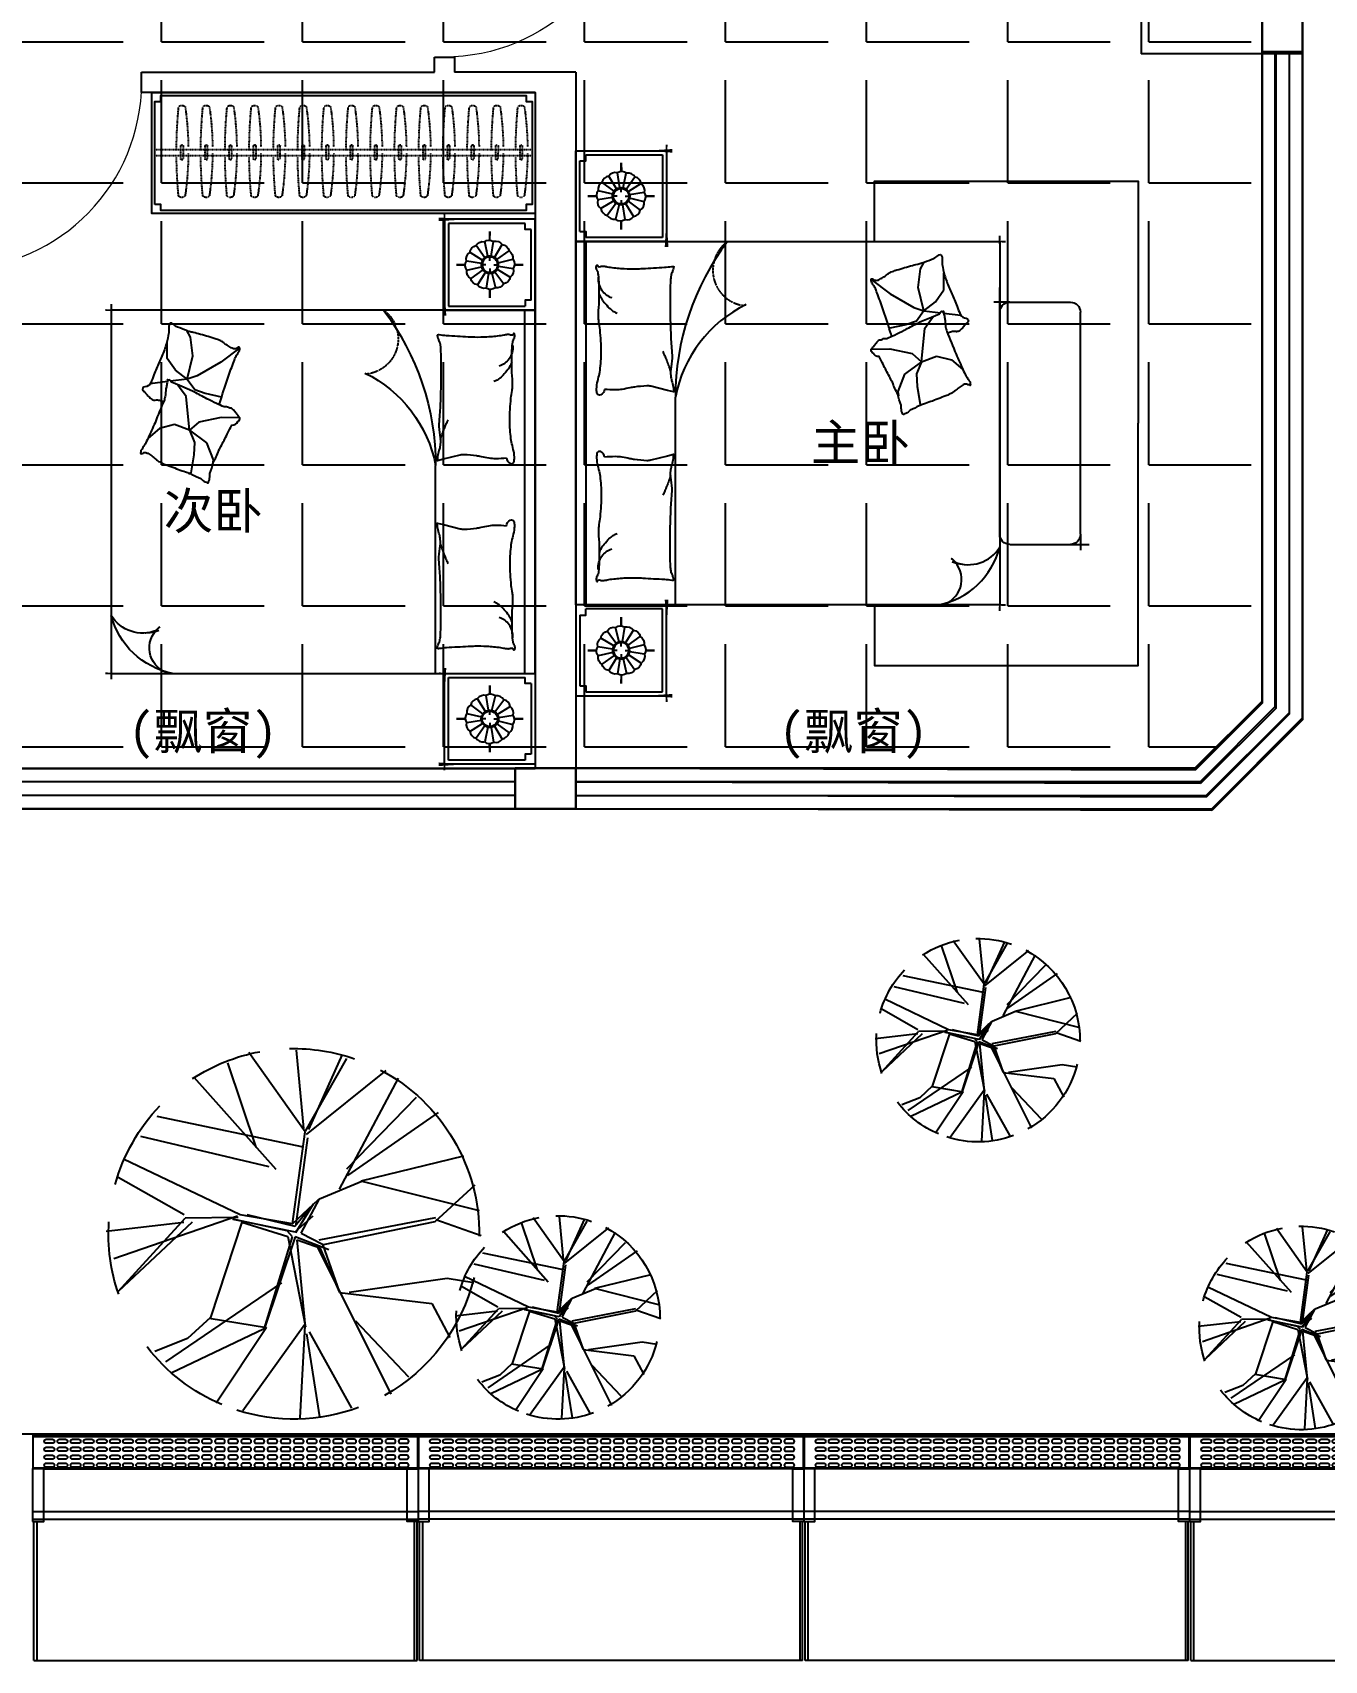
# Model space of a CAD drawing. Extents: x -284868 to 304789, y -137694 to 137894.
# Drawn here: x 286439 to 292837, y -35443 to -27377 of the extents above; entities that cross this region are included whole.
import ezdxf
from ezdxf.enums import TextEntityAlignment as Align

# ---------------------------------------------------------------- set-up
doc = ezdxf.new("R2010")
doc.units = 0
for name, pattern in [('AX-COMP140B-Fur$0$AX-COMP140B-Fur$0$CONTINOUS', [0]), ('AX-COMP140B-Fur$0$AX-COMP140B-Fur$0$XU-140-SF-N1$0$DASH', [0.35, 0.25, -0.1]), ('DASH', [0.35, 0.25, -0.1])]:
    doc.linetypes.add(name, pattern=pattern)
doc.layers.get('0').update_dxf_attribs({"linetype": 'CONTINUOUS'})
for name, color, linetype in [('0-墙', 4, 'CONTINUOUS'), ('0-底图', 251, 'CONTINUOUS'), ('0-窗', 11, 'CONTINUOUS'), ('0-非设计区域', 251, 'CONTINUOUS'), ('F-地漏', 8, 'CONTINUOUS'), ('P-平面植物', 251, 'CONTINUOUS')]:
    doc.layers.add(name, color=color, linetype=linetype)
doc.styles.add('_TCH_DYN', font='')
doc.styles.get('_TCH_DYN').set_extended_font_data('SimSun')

# ---------------------------------------------------------------- blocks, each defined once
blk = doc.blocks.new('1330000110023AX-COMP140B-Fur$0$AX-COMP140B-Fur$0$111110111022110811071652A$C643C1FD2053066')
for points in [[(28, 342.7, -0.263368), (0.1, 361.5, -0.494818), (9.2, 380.2, -0.049225), (26.9, 382, -0.036831), (50.5, 380.2, -0.031893), (88.5, 372.1, 0.035782), (122.4, 365.1, 0.032941), (212.1, 359.2, 0.026564), (323.3, 365.1, 0.017905), (360.8, 370.4, -0.033397), (381, 372.7, -0.03204), (418.1, 372, 0.018442), (482.4, 368.9, 0.010837), (547.2, 369.7, 0.014624), (595.1, 372.7, 0.111249), (617.7, 380, -0.153708), (634.6, 384, -0.076444), (642, 382.2, -0.215512), (643.9, 380.2, -0.585858), (641.3, 377.2, 0.363489), (636.4, 374.6, 0.191716), (636.4, 363, -0.129675), (638.3, 346.4, -0.01735), (635.3, 329.6, 0.019326), (632.7, 314.5, 0.018818), (626.1, 246.1, 0.021828), (625.2, 186.9, 0.006204), (626.5, 153.1, 0.001963), (632.7, 46.2, 0.028341), (636.9, 10, -0.117014), (636.4, 1.1, -0.36606), (635, 0.2, -0.03973), (621.4, 3, -0.048309), (607.7, 8.5, 0.062981), (597, 12.4, 0.04058), (573.6, 15.8, 0.014345), (506.9, 18, 0.005484), (381.4, 17.3, 0.007153), (285.3, 14.3, 0.008762), (242.7, 11.6, -0.008153), (197, 8.6, -0.06251), (139.9, 13, 0.078669), (94.3, 15.1, 0.047825), (71.9, 10.4, -0.034494), (41.1, 3, -0.023571), (15.8, 0, -0.510228), (14.9, 1.1), (22.4, 31.2), (43, 113.7, 0.073041), (45, 133.3, 0.023305), (39.3, 194.4, 0.018299), (35.2, 217.3, -0.01097), (27.9, 255.3, -0.042281), (24.9, 289.6, -0.027201), (27.9, 343)], [(501.9, 368.9, 0.027842), (478.1, 358.3, 0.048685), (465.5, 350.2, 0.023666), (437.6, 325.8, 0.031223), (418.6, 305.1, 0.046801), (413.5, 297.5, 0.023191), (405.5, 280.7)], [(583.8, 374.6, 0.088153), (549.3, 371, 0.088153), (518.1, 355.8, 0.077547), (496.5, 334.2, 0.077547), (482.4, 307)], [(118.4, 15.8, 0.009729), (145.7, 24.8, 0.009729), (172.6, 34.9, 0.007971), (194.3, 44, 0.007971), (215.8, 53.7)]]:
    blk.add_lwpolyline(points, format="xyb")
blk = doc.blocks.new('1330000110023AX-COMP140B-Fur$0$AX-COMP140B-Fur$0$111110111022110811071652A$C5A527934052065')
for p, q in [((122.8, 492.3), (194, 398.8)), ((469.1, 493.2), (467.3, 399.6)), ((194, 398.8), (261.6, 281.4)), ((347, 320.5), (364.8, 400.5)), ((467.3, 399.6), (490.5, 289.8)), ((530.8, 243.4), (592.7, 326.9)), ((592.7, 326.9), (677.8, 361)), ((677.8, 361), (699.5, 357.9)), ((69.5, 247.7), (37.1, 229.6)), ((162, 260.1), (69.5, 247.7)), ((277.7, 231.7), (162, 260.1)), ((261.6, 281.4), (277.7, 231.7)), ((277.7, 231.7), (329.2, 269)), ((329.2, 269), (347, 320.5)), ((530.8, 243.4), (363.6, 226.4)), ((490.5, 289.8), (530.8, 243.4)), ((530.8, 243.4), (502.9, 169.1)), ((530.8, 243.4), (591.1, 268.1)), ((591.1, 268.1), (653.1, 265)), ((653.1, 265), (741.3, 249.6)), ((741.3, 249.6), (744.3, 243.8)), ((233.2, 174.8), (174.5, 132.1)), ((277.7, 231.7), (233.2, 174.8)), ((277.7, 231.7), (288.3, 147)), ((318.7, 193.9), (307.8, 186.1)), ((363.6, 226.4), (318.7, 193.9)), ((502.9, 169.1), (521.5, 94.8)), ((174.5, 132.1), (90.9, 132.1)), ((289.9, 133.7), (300.6, 48.6)), ((521.5, 94.8), (569.7, 38.5))]:
    blk.add_line(p, q)
blk.add_lwpolyline([(405, 391.5, -0.025626), (394.6, 394, -0.0108), (278.2, 431.5, -0.00456), (199.4, 459.6, -0.01125), (167.9, 471.9, -0.069394), (150.9, 482, 0.079756), (136, 490.4, 0.106399), (122.8, 492.3, 0.328642), (119.2, 489.3, 0.299547), (121.3, 483.4, -0.189917), (126.3, 475.5, -0.033518), (127.3, 466.2, -0.075627), (126.9, 462.1, -0.053489), (124.2, 455.1, -0.017838), (113.3, 435.3, -0.038394), (97.8, 413.4, 0.059529), (88.5, 398.9, 0.035943), (79, 375.3, 0.011245), (55.9, 297.6, 0.006203), (46.6, 262, -0.010783), (41.1, 241.6, -0.019485), (37.1, 229.6, -0.005062), (19.4, 184.4, -0.101392), (4.4, 161.7, 0.223768), (0, 149.6, 0.25558), (2.8, 145.5, 0.081563), (16.9, 140.9, 0.071805), (32.3, 140.8, -0.069985), (48.1, 140.7, -0.03546), (101.7, 129, -0.029432), (163.8, 106.8, -0.001554), (193.8, 93.8, 0.00152), (224.5, 80.6, 0.004735), (256.2, 67.5, -0.00382), (295.6, 51.2, -0.296001), (315.3, 22.1, 0.649774), (334.6, 14, 0.02319), (338.7, 18.2, -0.0288), (342, 21.5, -0.005727), (347.9, 26.7, 0.004358), (355.7, 33.5, 0.027528), (371, 48.7, 0.046214), (378.7, 59, 0.194121), (381.2, 74, -0.133719), (382.3, 95.6, -0.005779), (389, 115.4, -0.008882)], format="xyb")
blk.add_lwpolyline([(770.3, 299.1, 0.101392), (787, 320.6, -0.223768), (792.3, 332.3, -0.25558), (789.8, 336.7, -0.081563), (776.1, 342.3, -0.071805), (760.8, 343.6, 0.069985), (745, 344.9, 0.03546), (692.5, 360.6, 0.029432), (632.3, 387.6, 0.001554), (603.3, 402.8, -0.00152), (573.8, 418.3, -0.004735), (543.1, 433.8, 0.00382), (505.1, 453.1, 0.296001), (487.7, 483.6, 0.265444), (469.1, 493.2, -0.02319), (464.7, 489.3, 0.0288), (461.2, 486.3, 0.005727), (454.9, 481.5, -0.004358), (446.6, 475.3, -0.027528), (430.1, 461.4, -0.046214), (421.7, 451.7, -0.194121), (418, 436.9, 0.133719), (415.3, 415.4, 0.011505), (398.6, 377.3, 0.008882), (374.9, 328.9, 0.012426), (341.4, 267.4, -0.033612), (330, 244.1), (309.3, 193.4), (293.3, 154.3, 0.224341), (280.3, 142.3, -0.722772), (280.1, 134.4, -0.103513), (283.5, 133.9, 0.053465), (290, 133.7, 0.030109), (310.7, 129.5, -0.031436), (330.6, 125.5, -0.05324), (344.2, 125.2, 0.05518), (357.4, 124.8, 0.056271), (380.1, 118.8, 0.0108), (493.3, 72.6, 0.00456), (569.7, 38.5, 0.01125), (600.2, 23.8, 0.069394), (616.3, 12.5, -0.079756), (630.6, 2.9, -0.106399), (643.6, 0, -0.328642), (647.5, 2.8, -0.299547), (645.8, 8.8, 0.189917), (641.5, 17.1, 0.033518), (641.1, 26.4, 0.075627), (641.8, 30.4, 0.053489), (645, 37.3, 0.017838), (657.4, 56.2, 0.038394), (674.5, 76.8, -0.059529), (685, 90.5, -0.035943), (696.3, 113.3, -0.011245), (725.3, 189, -0.006203), (737.2, 223.8, 0.010783), (744.3, 243.8, 0.019485), (749.2, 255.4, 0.005062)], format="xyb", close=True)
blk = doc.blocks.new('1330000110023AX-COMP140B-Fur$0$AX-COMP140B-Fur$0$111110111022110811071652cdx床头灯2.0055068')
for p, q in [((0, 122), (0, 164.8)), ((-22.4, 36.6), (-61.2, 100)), ((-6.7, 42.3), (-18.3, 115.8)), ((10, 41.7), (27.5, 114)), ((25.2, 34.7), (69, 94.8)), ((-122, 0), (-164.8, 0)), ((-41.7, 10), (-114, 27.5)), ((-34.7, 25.2), (-94.8, 69)), ((-19.5, 0), (-38.2, 0)), ((0, 19.5), (0, 38.2)), ((19.5, 0), (38.2, 0)), ((36.6, 22.4), (100, 61.2)), ((42.3, 6.7), (115.8, 18.3)), ((122, 0), (164.8, 0)), ((-42.3, -6.7), (-115.8, -18.3)), ((-36.6, -22.4), (-100, -61.2)), ((-25.2, -34.7), (-69, -94.8)), ((-27.3, -114.1), (-10, -41.7)), ((0, -19.5), (0, -38.2)), ((18.7, -113.9), (7, -42.3)), ((62.6, -99.2), (22.9, -36.2)), ((34.7, -25.2), (96, -67.3)), ((41.7, -10), (114.4, -25.8)), ((0, -122), (0, -164.8))]:
    blk.add_line(p, q)
for points in [[(0, 164.8), (0, 122)], [(-164.8, 0), (-122, 0)], [(164.8, 0), (122.1, -1.7)], [(0, -164.8), (0, -122)]]:
    blk.add_lwpolyline(points)
for radius in [42.9, 38.2]:
    blk.add_circle((0, 0), radius)
for centre, start, end in [((-55.7, 60.3), 97.98094, 167.5445), ((-28.3, 77.1), 75.48094, 145.0445), ((3.3, 82), 52.98094, 122.5445), ((34.5, 74.5), 30.48094, 100.0445), ((60.3, 55.7), 7.98094, 77.5445), ((-82, 3.3), 142.98094, 212.5445), ((-74.5, 34.5), 120.48094, 190.0445), ((77.1, 28.3), 345.48094, 55.0445), ((82, -3.3), 322.98094, 32.5445), ((-77.1, -28.3), 165.48094, 235.0445), ((-60.3, -55.7), 187.98094, 257.5445), ((55.7, -60.3), 277.98094, 347.5445), ((74.5, -34.5), 300.48094, 10.0445), ((-34.5, -74.5), 210.48094, 280.0445), ((-3.3, -82), 232.98094, 302.5445), ((28.3, -77.1), 255.48094, 325.0445)]:
    blk.add_arc(centre, 40.1, start, end)
blk = doc.blocks.new('1330000110023AX-COMP140B-Fur$0$AX-COMP140B-Fur$0$111110111022110811071652cdx床尾凳056069')
for p, q in [((-550, 0), (-672.6, 0)), ((-600, -50), (-600, 28.3)), ((550, 0), (-550, 0)), ((-600, -50), (-600, -350)), ((600, -50), (600, -350)), ((550, -400), (-550, -400)), ((550, -400), (627.9, -400)), ((600, -350), (600, -443.4))]:
    blk.add_line(p, q)
for centre, start, end in [((-550, -50), 90, 180), ((550, -50), 0, 90), ((-550, -350), 180, 270), ((550, -350), 270, 0)]:
    blk.add_arc(centre, 50, start, end)
blk = doc.blocks.new('*U226')
for p, q in [((-900, 0), (-1350, 0)), ((-1350, 0), (-1350, -450)), ((1350, 0), (-1350, 0)), ((-900, 0), (900, 0)), ((-900, -2100), (-900, 0)), ((-900, -450), (-900, 0)), ((-1330, -50), (-1330, -430)), ((-920, -430), (-920, -50)), ((-900, -52.4), (900, -52.4)), ((900, 0), (900, -2100)), ((900, -450), (900, 0)), ((900, 0), (1350, 0)), ((920, -430), (920, -50)), ((1330, -50), (1330, -430)), ((1350, 0), (1350, -450)), ((-1350, -450), (-900, -450)), ((-1330, -430), (-920, -430)), ((1350, -450), (900, -450)), ((1330, -430), (920, -430)), ((900, -2100), (-900, -2100))]:
    blk.add_line(p, q)
at = {"linetype": 'AX-COMP140B-Fur$0$AX-COMP140B-Fur$0$CONTINOUS', "ltscale": 2.5}
blk.add_line((-900, -494.1), (129.6, -493.7), dxfattribs=at)
for points in [[(-1300, -20), (-1300, -50), (-1330, -50)], [(-950, -20), (-1300, -20)], [(-950, -20), (-950, -50), (-920, -50)], [(950, -20), (950, -50), (920, -50)], [(950, -20), (1300, -20)], [(1300, -20), (1300, -50), (1330, -50)], [(-900, -1479.6), (-1200, -1479.6), (-1200, -2785.4), (-1200, -2785.4), (0, -2785.4)], [(900, -1479.6), (1200, -1479.6), (1200, -2785.4), (1200, -2785.4), (0, -2785.4)]]:
    blk.add_lwpolyline(points)
for points in [[(-1350, -332.6, 0, 18, 0), (-1350, -478.5, 10, 10, 0)], [(-900, -349.7, 0, 10, 0), (-900, -477.7, 10, 10, 0)], [(900, -349.7, 0, 10, 0), (900, -477.7, 10, 10, 0)], [(1350, -332.6, 0, 18, 0), (1350, -478.5, 10, 10, 0)], [(-1380.6, -450, 10, 0, 0), (-1202.9, -450, 10, 10, 0)], [(-873.3, -450, 18, 0, 0), (-1032.5, -450, 10, 10, 0)], [(873.3, -450, 18, 0, 0), (1032.5, -450, 10, 10, 0)], [(1380.6, -450, 10, 0, 0), (1202.9, -450, 10, 10, 0)], [(-668.5, -1859, 10, 0, -0.374242), (-834.4, -1895.4, 10, 10, 2.21586)], [(-686.1, -1863.7, 10, 0, 0.177019), (-693.3, -1995.7, 10, 10, -2.21586)], [(-900, -1958.5, 0, 10, 0), (-900, -2130, 10, 10, 0)], [(900, -2005.4, 0, 10, 0), (900, -2130, 10, 10, 0)], [(-775.4, -2100, 0, 10, 0), (-930, -2100, 10, 10, 0)], [(658.3, -2100, 0, 10, 0), (930, -2100, 10, 10, 0)]]:
    blk.add_lwpolyline(points, format="xyseb")
for centre, radius, start, end in [((128.9, -1775.7), 1282, 53.02297, 89.96514), ((10.6, -1124.5), 642, 25.92108, 79.31539), ((-515.9, -1720.7), 391.6, 191.30173, 255.64344), ((-773.9, -1781.8), 129.7, 193.56133, 311.45499), ((-519.2, -1944.9), 181.3, 157.79381, 238.81667)]:
    blk.add_arc(centre, radius, start, end, dxfattribs=at)
at = {"linetype": 'AX-COMP140B-Fur$0$AX-COMP140B-Fur$0$XU-140-SF-N1$0$DASH', "ltscale": 2.5}
blk.add_arc((757.9, -855.2), 175.9, 36.12132, 174.81159, dxfattribs=at)
at = {"xscale": -1}
for name, p in [('1330000110023AX-COMP140B-Fur$0$AX-COMP140B-Fur$0$111110111022110811071652cdx床头灯2.0055068', (-1125, -225)), ('1330000110023AX-COMP140B-Fur$0$AX-COMP140B-Fur$0$111110111022110811071652A$C643C1FD2053066', (-140.3, -485.7)), ('1330000110023AX-COMP140B-Fur$0$AX-COMP140B-Fur$0$111110111022110811071652A$C5A527934052065', (835.6, -1956.2)), ('1330000110023AX-COMP140B-Fur$0$AX-COMP140B-Fur$0$111110111022110811071652cdx床尾凳056069', (0, -2100))]:
    blk.add_blockref(name, p, dxfattribs=at)
for name, p in [('1330000110023AX-COMP140B-Fur$0$AX-COMP140B-Fur$0$111110111022110811071652cdx床头灯2.0055068', (1125, -225)), ('1330000110023AX-COMP140B-Fur$0$AX-COMP140B-Fur$0$111110111022110811071652A$C643C1FD2053066', (140.3, -485.7))]:
    blk.add_blockref(name, p)
blk = doc.blocks.new('*U233')
for p, q in [((-900, 0), (-1350, 0)), ((-1350, 0), (-1350, -450)), ((1350, 0), (-1350, 0)), ((-900, 0), (900, 0)), ((-900, -2100), (-900, 0)), ((-900, -450), (-900, 0)), ((-1330, -50), (-1330, -430)), ((-920, -430), (-920, -50)), ((-900, -52.4), (900, -52.4)), ((900, 0), (900, -2100)), ((900, -450), (900, 0)), ((900, 0), (1350, 0)), ((920, -430), (920, -50)), ((1330, -50), (1330, -430)), ((1350, 0), (1350, -450)), ((-1350, -450), (-900, -450)), ((-1330, -430), (-920, -430)), ((1350, -450), (900, -450)), ((1330, -430), (920, -430)), ((900, -2100), (-900, -2100))]:
    blk.add_line(p, q)
at = {"linetype": 'AX-COMP140B-Fur$0$AX-COMP140B-Fur$0$CONTINOUS', "ltscale": 2.5}
blk.add_line((-900, -494.1), (129.6, -493.7), dxfattribs=at)
for points in [[(-1300, -20), (-1300, -50), (-1330, -50)], [(-950, -20), (-1300, -20)], [(-950, -20), (-950, -50), (-920, -50)], [(950, -20), (950, -50), (920, -50)], [(950, -20), (1300, -20)], [(1300, -20), (1300, -50), (1330, -50)]]:
    blk.add_lwpolyline(points)
for points in [[(-1350, -332.6, 0, 18, 0), (-1350, -478.5, 10, 10, 0)], [(-900, -349.7, 0, 10, 0), (-900, -477.7, 10, 10, 0)], [(900, -349.7, 0, 10, 0), (900, -477.7, 10, 10, 0)], [(1350, -332.6, 0, 18, 0), (1350, -478.5, 10, 10, 0)], [(-1380.6, -450, 10, 0, 0), (-1202.9, -450, 10, 10, 0)], [(-873.3, -450, 18, 0, 0), (-1032.5, -450, 10, 10, 0)], [(873.3, -450, 18, 0, 0), (1032.5, -450, 10, 10, 0)], [(1380.6, -450, 10, 0, 0), (1202.9, -450, 10, 10, 0)], [(-668.5, -1859, 10, 0, -0.374242), (-834.4, -1895.4, 10, 10, 2.21586)], [(-686.1, -1863.7, 10, 0, 0.177019), (-693.3, -1995.7, 10, 10, -2.21586)], [(-900, -1958.5, 0, 10, 0), (-900, -2130, 10, 10, 0)], [(900, -2005.4, 0, 10, 0), (900, -2130, 10, 10, 0)], [(-775.4, -2100, 0, 10, 0), (-930, -2100, 10, 10, 0)], [(658.3, -2100, 0, 10, 0), (930, -2100, 10, 10, 0)]]:
    blk.add_lwpolyline(points, format="xyseb")
for centre, radius, start, end in [((128.9, -1775.7), 1282, 53.02297, 89.96514), ((10.6, -1124.5), 642, 25.92108, 79.31539), ((-515.9, -1720.7), 391.6, 191.30173, 255.64344), ((-773.9, -1781.8), 129.7, 193.56133, 311.45499), ((-519.2, -1944.9), 181.3, 157.79381, 238.81667)]:
    blk.add_arc(centre, radius, start, end, dxfattribs=at)
at = {"linetype": 'AX-COMP140B-Fur$0$AX-COMP140B-Fur$0$XU-140-SF-N1$0$DASH', "ltscale": 2.5}
blk.add_arc((757.9, -855.2), 175.9, 36.12132, 174.81159, dxfattribs=at)
at = {"xscale": -1}
for name, p in [('1330000110023AX-COMP140B-Fur$0$AX-COMP140B-Fur$0$111110111022110811071652cdx床头灯2.0055068', (-1125, -225)), ('1330000110023AX-COMP140B-Fur$0$AX-COMP140B-Fur$0$111110111022110811071652A$C643C1FD2053066', (-140.3, -485.7)), ('1330000110023AX-COMP140B-Fur$0$AX-COMP140B-Fur$0$111110111022110811071652A$C5A527934052065', (835.6, -1956.2))]:
    blk.add_blockref(name, p, dxfattribs=at)
for name, p in [('1330000110023AX-COMP140B-Fur$0$AX-COMP140B-Fur$0$111110111022110811071652cdx床头灯2.0055068', (1125, -225)), ('1330000110023AX-COMP140B-Fur$0$AX-COMP140B-Fur$0$111110111022110811071652A$C643C1FD2053066', (140.3, -485.7))]:
    blk.add_blockref(name, p)
blk = doc.blocks.new('13300142T2140sdf43dfgergf1217ghh165451564560402NEW2ffdfdfdsfsfe2322fadfadf03093088212A$C35C56D37')
at = {"linetype": 'DASH', "ltscale": 0.2}
for p, q in [((180, 75.9), (243.3, 95.3)), ((183.6, 64.1), (246.9, 83.5))]:
    blk.add_line(p, q, dxfattribs=at)
for centre, radius, start, end in [((664.4, -1374.9), 1553.6, 107.32665, 115.21311), ((664.4, -1374.9), 1553.6, 98.82699, 106.17124), ((-460.3, 2299.3), 2347.3, 287.14687, 292.43233), ((243.5, 88.9), 6.43, 302.10709, 91.93302), ((415.6, 140.3), 22.5, 331.52968, 62.51042), ((22.4, 19.9), 22.5, 151.52968, 242.51042), ((-460.3, 2299.3), 2347.3, 281.60777, 286.38209), ((185.8, 71.2), 7.48, 140.99747, 253.04263)]:
    blk.add_arc(centre, radius, start, end, dxfattribs=at)
blk = doc.blocks.new('*U235')
at = {"linetype": 'DASH', "ltscale": 0.2}
for p, q in [((-15, 788.7), (-15, -1081.3)), ((15, 788.7), (15, -1081.3))]:
    blk.add_line(p, q, dxfattribs=at)
for points in [[(-300, 803.7), (-300, -1096.3), (300, -1096.3), (300, 803.7), (-300, 803.7)], [(-255, -1081.3), (255, -1081.3), (255, -1051.3), (285, -1051.3), (285, 758.7), (255, 758.7), (255, 788.7), (-255, 788.7), (-255, 758.7), (-285, 758.7), (-285, -1051.3), (-255, -1051.3), (-255, -1081.3)]]:
    blk.add_lwpolyline(points)
at = {"rotation": 343.0620202558109}
for p in [(-225.4, 720.3), (-225.4, 600.3), (-225.4, 480.3), (-225.4, 360.3), (-225.4, 240.3), (-225.4, 120.3), (-225.4, 0.3), (-225.4, -119.7), (-225.4, -239.7), (-225.4, -359.7), (-225.4, -479.7), (-225.4, -599.7), (-225.4, -719.7), (-225.4, -839.7), (-225.4, -959.7)]:
    blk.add_blockref('13300142T2140sdf43dfgergf1217ghh165451564560402NEW2ffdfdfdsfsfe2322fadfadf03093088212A$C35C56D37', p, dxfattribs=at)
blk = doc.blocks.new('133$WINLIB2D$00000001')
for points in [[(-0.5, 0.5), (-0.5, -0.5)], [(-0.5, 0.5), (0.5, 0.5)], [(0.5, -0.5), (0.5, 0.5)], [(0.5, 0.1667), (-0.5, 0.1667)], [(0.5, -0.1667), (-0.5, -0.1667)], [(-0.5, -0.5), (0.5, -0.5)]]:
    blk.add_lwpolyline(points)
blk = doc.blocks.new('133$DorLib2D$00000001')
for p, q in [((0.45, 0.975), (0.5, 0.975)), ((0.45, 0), (0.45, 0.975)), ((0.5, 0), (0.5, 0.975)), ((0.5, 0), (0.45, 0))]:
    blk.add_line(p, q)
at = {"lineweight": 13}
blk.add_arc((0.475, 0), 0.975, 91.46928, 180, dxfattribs=at)
blk = doc.blocks.new('A$C5ed5d99b')
for p, q in [((14050.3, -2708.3), (14050.3, -3908.3)), ((14850.3, -3708.3), (14850.3, -3908.3)), ((10550, -4000), (10550, -3925)), ((10550, -3925), (10650, -3925)), ((10650, -3925), (10650, -4000)), ((14850.3, -3908.3), (14050.3, -3908.3)), ((14650.3, -3908.3), (14650.3, -7125.5)), ((14717, -3908.3), (14717, -7153.1)), ((14783.7, -3908.3), (14783.7, -7180.7)), ((14850.3, -3908.3), (14850.3, -7208.3)), ((9100, -4100), (9100, -4000)), ((9100, -4000), (10550, -4000)), ((11250, -4000), (10650, -4000)), ((11250, -4000), (11250, -7650)), ((10650, -4100), (9100, -4100)), ((11050, -4100), (10650, -4100)), ((11050, -4100), (11050, -7450)), ((14650.3, -7125.5), (14317.6, -7458.2)), ((14717, -7153.1), (14345.2, -7524.9)), ((14783.7, -7180.7), (14372.7, -7591.7)), ((14850.3, -7208.3), (14400.2, -7658.4)), ((10950, -7650), (10950, -7450)), ((10950, -7450), (11050, -7450)), ((14317.6, -7458.2), (11250, -7450.3)), ((14345.2, -7524.9), (11250, -7516.9)), ((11250, -7650), (10950, -7650)), ((14400.2, -7658.4), (11149.7, -7650)), ((14372.7, -7591.7), (11250, -7583.6))]:
    blk.add_line(p, q)
for p, xscale, yscale, zscale, rotation in [((10600, -3450), -950.0000000000001, 950.0000000000001, -950.0000000000001, 270), ((8625, -4050), 950, 950, 950, 180)]:
    blk.add_blockref('133$DorLib2D$00000001', p, dxfattribs=dict(xscale=xscale, yscale=yscale, zscale=zscale, rotation=rotation))
at = {"xscale": -1}
for name, p, rotation in [('*U235', (10246.3, -4400, 0), 270), ('*U233', (11050, -6079, 0), 269.9986207715109)]:
    blk.add_blockref(name, p, dxfattribs=dict(at, rotation=rotation))
at = {"extrusion": (2.93488e-11, -1.6918e-11, -1), "xscale": -1, "zscale": -1, "rotation": 269.9986207715109}
blk.add_blockref('*U226', (-11250, -5739.7, 0), dxfattribs=at)
at = {"xscale": 2799.999999998661, "yscale": 200, "zscale": -2799.999999998661}
blk.add_blockref('133$WINLIB2D$00000001', (9550, -7550), dxfattribs=at)
at = {"style": '_TCH_DYN'}
for s, p in [('主卧', (12905.6, -5979.3)), ('次卧', (9700.5, -6317.6)), ('(飘窗)', (9771.6, -7408.3)), ('(飘窗)', (12993.4, -7408.3))]:
    blk.add_text(s, height=180, dxfattribs=at).set_placement(p, align=Align.BOTTOM_RIGHT)
blk = doc.blocks.new('A$C3B8026B3')
for p, q in [((29415, 949.5), (31215, 949.5)), ((33125, 949.5), (31325, 949.5)), ((35035, 949.5), (33235, 949.5)), ((35145, 949.5), (36945, 949.5))]:
    blk.add_line(p, q)
for points in [[(29360, 688), (29415, 688), (29415, 949.5), (29360, 949.5)], [(31270, 688), (31215, 688), (31215, 949.5), (31270, 949.5)], [(31270, 688), (31325, 688), (31325, 949.5), (31270, 949.5)], [(33180, 688), (33125, 688), (33125, 949.5), (33180, 949.5)], [(33180, 688), (33235, 688), (33235, 949.5), (33180, 949.5)], [(35090, 688), (35035, 688), (35035, 949.5), (35090, 949.5)], [(35090, 688), (35145, 688), (35145, 949.5), (35090, 949.5)]]:
    blk.add_lwpolyline(points, close=True)
for points in [[(29360, 737.5), (31270, 737.5)], [(33180, 737.5), (31270, 737.5)], [(35090, 737.5), (33180, 737.5)], [(35090, 737.5), (37000, 737.5)], [(29360, 700), (31270, 700)], [(33180, 700), (31270, 700)], [(35090, 700), (33180, 700)], [(35090, 700), (37000, 700)], [(29366, 0), (31264, 0)], [(33174, 0), (31276, 0)], [(35084, 0), (33186, 0)], [(35096, 0), (36994, 0)]]:
    blk.add_lwpolyline(points)
at = {"elevation": 0}
for points in [[(29366, 0), (29366, 688), (29380.5, 688), (29380.5, 0)], [(31264, 0), (31264, 688), (31249.5, 688), (31249.5, 0)], [(31276, 0), (31276, 688), (31290.5, 688), (31290.5, 0)], [(33174, 0), (33174, 688), (33159.5, 688), (33159.5, 0)], [(33186, 0), (33186, 688), (33200.5, 688), (33200.5, 0)], [(35084, 0), (35084, 688), (35069.5, 688), (35069.5, 0)], [(35096, 0), (35096, 688), (35110.5, 688), (35110.5, 0)]]:
    blk.add_lwpolyline(points, dxfattribs=at)
blk = doc.blocks.new('A$C06C71976')
for p, q in [((-1904, 160.1, 0), (0, 160.1)), ((-1904, 158, 0), (0, 158))]:
    blk.add_line(p, q)
blk.add_lwpolyline([(-1904, 170.5), (0, 170.5), (0, 0), (-1904, 0)], close=True)
for points in [[(-1839, 143.6), (-1809, 143.6, -1), (-1809, 123.6), (-1839, 123.6, -0.999999)], [(-1839, 104.2), (-1809, 104.2, -1), (-1809, 84.2), (-1839, 84.2, -0.999999)], [(-1774, 143.6), (-1744, 143.6, -1), (-1744, 123.6), (-1774, 123.6, -0.999999)], [(-1774, 104.2), (-1744, 104.2, -1), (-1744, 84.2), (-1774, 84.2, -0.999999)], [(-1709, 143.6), (-1679, 143.6, -1), (-1679, 123.6), (-1709, 123.6, -0.999999)], [(-1709, 104.2), (-1679, 104.2, -1), (-1679, 84.2), (-1709, 84.2, -0.999999)], [(-1644, 143.6), (-1614, 143.6, -1), (-1614, 123.6), (-1644, 123.6, -0.999999)], [(-1644, 104.2), (-1614, 104.2, -1), (-1614, 84.2), (-1644, 84.2, -0.999999)], [(-1579, 143.6), (-1549, 143.6, -1), (-1549, 123.6), (-1579, 123.6, -0.999999)], [(-1579, 104.2), (-1549, 104.2, -1), (-1549, 84.2), (-1579, 84.2, -0.999999)], [(-1514, 143.6), (-1484, 143.6, -1), (-1484, 123.6), (-1514, 123.6, -0.999999)], [(-1514, 104.2), (-1484, 104.2, -1), (-1484, 84.2), (-1514, 84.2, -0.999999)], [(-1449, 143.6), (-1419, 143.6, -1), (-1419, 123.6), (-1449, 123.6, -0.999999)], [(-1449, 104.2), (-1419, 104.2, -1), (-1419, 84.2), (-1449, 84.2, -0.999999)], [(-1384, 143.6), (-1354, 143.6, -1), (-1354, 123.6), (-1384, 123.6, -0.999999)], [(-1384, 104.2), (-1354, 104.2, -1), (-1354, 84.2), (-1384, 84.2, -0.999999)], [(-1319, 143.6), (-1289, 143.6, -1), (-1289, 123.6), (-1319, 123.6, -0.999999)], [(-1319, 104.2), (-1289, 104.2, -1), (-1289, 84.2), (-1319, 84.2, -0.999999)], [(-1254, 143.6), (-1224, 143.6, -1), (-1224, 123.6), (-1254, 123.6, -0.999999)], [(-1254, 104.2), (-1224, 104.2, -1), (-1224, 84.2), (-1254, 84.2, -0.999999)], [(-1189, 143.6), (-1159, 143.6, -1), (-1159, 123.6), (-1189, 123.6, -0.999999)], [(-1189, 104.2), (-1159, 104.2, -1), (-1159, 84.2), (-1189, 84.2, -0.999999)], [(-1124, 143.6), (-1094, 143.6, -1), (-1094, 123.6), (-1124, 123.6, -0.999999)], [(-1124, 104.2), (-1094, 104.2, -1), (-1094, 84.2), (-1124, 84.2, -0.999999)], [(-1029, 143.6), (-1059, 143.6, 1), (-1059, 123.6), (-1029, 123.6, 0.999999)], [(-1029, 104.2), (-1059, 104.2, 1), (-1059, 84.2), (-1029, 84.2, 0.999999)], [(-964, 143.6), (-994, 143.6, 1), (-994, 123.6), (-964, 123.6, 0.999999)], [(-964, 104.2), (-994, 104.2, 1), (-994, 84.2), (-964, 84.2, 0.999999)], [(-899, 143.6), (-929, 143.6, 1), (-929, 123.6), (-899, 123.6, 0.999999)], [(-899, 104.2), (-929, 104.2, 1), (-929, 84.2), (-899, 84.2, 0.999999)], [(-834, 143.6), (-864, 143.6, 1), (-864, 123.6), (-834, 123.6, 0.999999)], [(-834, 104.2), (-864, 104.2, 1), (-864, 84.2), (-834, 84.2, 0.999999)], [(-769, 143.6), (-799, 143.6, 1), (-799, 123.6), (-769, 123.6, 0.999999)], [(-769, 104.2), (-799, 104.2, 1), (-799, 84.2), (-769, 84.2, 0.999999)], [(-704, 143.6), (-734, 143.6, 1), (-734, 123.6), (-704, 123.6, 0.999999)], [(-704, 104.2), (-734, 104.2, 1), (-734, 84.2), (-704, 84.2, 0.999999)], [(-639, 143.6), (-669, 143.6, 1), (-669, 123.6), (-639, 123.6, 0.999999)], [(-639, 104.2), (-669, 104.2, 1), (-669, 84.2), (-639, 84.2, 0.999999)], [(-574, 143.6), (-604, 143.6, 1), (-604, 123.6), (-574, 123.6, 0.999999)], [(-574, 104.2), (-604, 104.2, 1), (-604, 84.2), (-574, 84.2, 0.999999)], [(-509, 143.6), (-539, 143.6, 1), (-539, 123.6), (-509, 123.6, 0.999999)], [(-509, 104.2), (-539, 104.2, 1), (-539, 84.2), (-509, 84.2, 0.999999)], [(-444, 143.6), (-474, 143.6, 1), (-474, 123.6), (-444, 123.6, 0.999999)], [(-444, 104.2), (-474, 104.2, 1), (-474, 84.2), (-444, 84.2, 0.999999)], [(-379, 143.6), (-409, 143.6, 1), (-409, 123.6), (-379, 123.6, 0.999999)], [(-379, 104.2), (-409, 104.2, 1), (-409, 84.2), (-379, 84.2, 0.999999)], [(-314, 143.6), (-344, 143.6, 1), (-344, 123.6), (-314, 123.6, 0.999999)], [(-314, 104.2), (-344, 104.2, 1), (-344, 84.2), (-314, 84.2, 0.999999)], [(-249, 143.6), (-279, 143.6, 1), (-279, 123.6), (-249, 123.6, 0.999999)], [(-249, 104.2), (-279, 104.2, 1), (-279, 84.2), (-249, 84.2, 0.999999)], [(-184, 143.6), (-214, 143.6, 1), (-214, 123.6), (-184, 123.6, 0.999999)], [(-184, 104.2), (-214, 104.2, 1), (-214, 84.2), (-184, 84.2, 0.999999)], [(-119, 143.6), (-149, 143.6, 1), (-149, 123.6), (-119, 123.6, 0.999999)], [(-119, 104.2), (-149, 104.2, 1), (-149, 84.2), (-119, 84.2, 0.999999)], [(-54, 143.6), (-84, 143.6, 1), (-84, 123.6), (-54, 123.6, 0.999999)], [(-54, 104.2), (-84, 104.2, 1), (-84, 84.2), (-54, 84.2, 0.999999)], [(-1839, 64.9), (-1809, 64.9, -1), (-1809, 44.9), (-1839, 44.9, -0.999999)], [(-1839, 25.5), (-1809, 25.5, -1), (-1809, 5.5), (-1839, 5.5, -0.999999)], [(-1774, 64.9), (-1744, 64.9, -1), (-1744, 44.9), (-1774, 44.9, -0.999999)], [(-1774, 25.5), (-1744, 25.5, -1), (-1744, 5.5), (-1774, 5.5, -0.999999)], [(-1709, 64.9), (-1679, 64.9, -1), (-1679, 44.9), (-1709, 44.9, -0.999999)], [(-1709, 25.5), (-1679, 25.5, -1), (-1679, 5.5), (-1709, 5.5, -0.999999)], [(-1644, 64.9), (-1614, 64.9, -1), (-1614, 44.9), (-1644, 44.9, -0.999999)], [(-1644, 25.5), (-1614, 25.5, -1), (-1614, 5.5), (-1644, 5.5, -0.999999)], [(-1579, 64.9), (-1549, 64.9, -1), (-1549, 44.9), (-1579, 44.9, -0.999999)], [(-1579, 25.5), (-1549, 25.5, -1), (-1549, 5.5), (-1579, 5.5, -0.999999)], [(-1514, 64.9), (-1484, 64.9, -1), (-1484, 44.9), (-1514, 44.9, -0.999999)], [(-1514, 25.5), (-1484, 25.5, -1), (-1484, 5.5), (-1514, 5.5, -0.999999)], [(-1449, 64.9), (-1419, 64.9, -1), (-1419, 44.9), (-1449, 44.9, -0.999999)], [(-1449, 25.5), (-1419, 25.5, -1), (-1419, 5.5), (-1449, 5.5, -0.999999)], [(-1384, 64.9), (-1354, 64.9, -1), (-1354, 44.9), (-1384, 44.9, -0.999999)], [(-1384, 25.5), (-1354, 25.5, -1), (-1354, 5.5), (-1384, 5.5, -0.999999)], [(-1319, 64.9), (-1289, 64.9, -1), (-1289, 44.9), (-1319, 44.9, -0.999999)], [(-1319, 25.5), (-1289, 25.5, -1), (-1289, 5.5), (-1319, 5.5, -0.999999)], [(-1254, 64.9), (-1224, 64.9, -1), (-1224, 44.9), (-1254, 44.9, -0.999999)], [(-1254, 25.5), (-1224, 25.5, -1), (-1224, 5.5), (-1254, 5.5, -0.999999)], [(-1189, 64.9), (-1159, 64.9, -1), (-1159, 44.9), (-1189, 44.9, -0.999999)], [(-1189, 25.5), (-1159, 25.5, -1), (-1159, 5.5), (-1189, 5.5, -0.999999)], [(-1124, 64.9), (-1094, 64.9, -1), (-1094, 44.9), (-1124, 44.9, -0.999999)], [(-1124, 25.5), (-1094, 25.5, -1), (-1094, 5.5), (-1124, 5.5, -0.999999)], [(-1029, 64.9), (-1059, 64.9, 1), (-1059, 44.9), (-1029, 44.9, 0.999999)], [(-1029, 25.5), (-1059, 25.5, 1), (-1059, 5.5), (-1029, 5.5, 0.999999)], [(-964, 64.9), (-994, 64.9, 1), (-994, 44.9), (-964, 44.9, 0.999999)], [(-964, 25.5), (-994, 25.5, 1), (-994, 5.5), (-964, 5.5, 0.999999)], [(-899, 64.9), (-929, 64.9, 1), (-929, 44.9), (-899, 44.9, 0.999999)], [(-899, 25.5), (-929, 25.5, 1), (-929, 5.5), (-899, 5.5, 0.999999)], [(-834, 64.9), (-864, 64.9, 1), (-864, 44.9), (-834, 44.9, 0.999999)], [(-834, 25.5), (-864, 25.5, 1), (-864, 5.5), (-834, 5.5, 0.999999)], [(-769, 64.9), (-799, 64.9, 1), (-799, 44.9), (-769, 44.9, 0.999999)], [(-769, 25.5), (-799, 25.5, 1), (-799, 5.5), (-769, 5.5, 0.999999)], [(-704, 64.9), (-734, 64.9, 1), (-734, 44.9), (-704, 44.9, 0.999999)], [(-704, 25.5), (-734, 25.5, 1), (-734, 5.5), (-704, 5.5, 0.999999)], [(-639, 64.9), (-669, 64.9, 1), (-669, 44.9), (-639, 44.9, 0.999999)], [(-639, 25.5), (-669, 25.5, 1), (-669, 5.5), (-639, 5.5, 0.999999)], [(-574, 64.9), (-604, 64.9, 1), (-604, 44.9), (-574, 44.9, 0.999999)], [(-574, 25.5), (-604, 25.5, 1), (-604, 5.5), (-574, 5.5, 0.999999)], [(-509, 64.9), (-539, 64.9, 1), (-539, 44.9), (-509, 44.9, 0.999999)], [(-509, 25.5), (-539, 25.5, 1), (-539, 5.5), (-509, 5.5, 0.999999)], [(-444, 64.9), (-474, 64.9, 1), (-474, 44.9), (-444, 44.9, 0.999999)], [(-444, 25.5), (-474, 25.5, 1), (-474, 5.5), (-444, 5.5, 0.999999)], [(-379, 64.9), (-409, 64.9, 1), (-409, 44.9), (-379, 44.9, 0.999999)], [(-379, 25.5), (-409, 25.5, 1), (-409, 5.5), (-379, 5.5, 0.999999)], [(-314, 64.9), (-344, 64.9, 1), (-344, 44.9), (-314, 44.9, 0.999999)], [(-314, 25.5), (-344, 25.5, 1), (-344, 5.5), (-314, 5.5, 0.999999)], [(-249, 64.9), (-279, 64.9, 1), (-279, 44.9), (-249, 44.9, 0.999999)], [(-249, 25.5), (-279, 25.5, 1), (-279, 5.5), (-249, 5.5, 0.999999)], [(-184, 64.9), (-214, 64.9, 1), (-214, 44.9), (-184, 44.9, 0.999999)], [(-184, 25.5), (-214, 25.5, 1), (-214, 5.5), (-184, 5.5, 0.999999)], [(-119, 64.9), (-149, 64.9, 1), (-149, 44.9), (-119, 44.9, 0.999999)], [(-119, 25.5), (-149, 25.5, 1), (-149, 5.5), (-119, 5.5, 0.999999)], [(-54, 64.9), (-84, 64.9, 1), (-84, 44.9), (-54, 44.9, 0.999999)], [(-54, 25.5), (-84, 25.5, 1), (-84, 5.5), (-54, 5.5, 0.999999)]]:
    blk.add_lwpolyline(points, format="xyb", close=True)
blk = doc.blocks.new('A$C678165FB')
blk.add_lwpolyline([(-10300, -530.5), (530.5, -530.5), (530.5, 3800)])
for p in [(-6483, -700.5), (-4573, -700.5), (-2663, -700.5), (-753, -700.5)]:
    blk.add_blockref('A$C06C71976', p)
blk = doc.blocks.new('yld.studio@foxmail.com-2-220')
at = {"color": 251, "ltscale": 100}
for p, q in [((8510.1, -109877.5), (8397.2, -109679.9)), ((8501.1, -109873.4), (8409.6, -109669)), ((8511.1, -109879.5), (8664.3, -109664.1)), ((8513.9, -109870.1), (8534.1, -109657.1)), ((8507.4, -109887.1), (8290.8, -109712.8)), ((8643.6, -109920.9), (8721.4, -109692)), ((8417.6, -110035.7), (8256.9, -109733.9)), ((8589.8, -109981.6), (8812.1, -109731.5)), ((8397.2, -109980.4), (8208.1, -109785.5)), ((8394.9, -109998.4), (8148.5, -109827.1)), ((8515.1, -109920.7), (8913.5, -109837.6)), ((8535.1, -110130.3), (8503.4, -109895.4)), ((8545.1, -110130), (8511.1, -109879.5)), ((8608.5, -109974.4), (8957.6, -109892.2)), ((8358.7, -110012.5), (8079.5, -109944.3)), ((8687.6, -110105.4), (9004.3, -109954.2)), ((8356.4, -110013.7), (8038, -110093.8)), ((8157, -110123.6), (8048.7, -110023.6)), ((8471.5, -110062), (8356.4, -110013.7)), ((8839.3, -110105.6), (9019, -110003.9)), ((8521.9, -110154.8), (8471.5, -110062)), ((8545.1, -110130), (8474.7, -110063.6)), ((8488.6, -110076.5), (8536.7, -110154.5)), ((8539, -110135.6), (8488.6, -110076.5)), ((8155.7, -110118.3), (8032.3, -110161.7)), ((8472.3, -110172.8), (8155.6, -110112.1)), ((8461.2, -110185.6), (8157, -110123.6)), ((8538, -110151.7), (8489.4, -110108)), ((8707.1, -110117.1), (8538, -110151.7)), ((8669.6, -110104.1), (8539, -110135.6)), ((8545.1, -110130), (8687.6, -110105.4)), ((8559.5, -110148.7), (8707.1, -110117.1)), ((8692.8, -110112.7), (8836.9, -110114.6)), ((8694.6, -110108.9), (9030.8, -110225)), ((9019, -110313.5), (8836.9, -110114.6)), ((8445.9, -110200), (8538.1, -110165.1)), ((8521.9, -110154.8), (8463.3, -110184.6)), ((8557.8, -110163.7), (8509.5, -110410)), ((8538.1, -110165.1), (8622.5, -110416.5)), ((8544.7, -110164.9), (8559.5, -110148.7)), ((8622.5, -110416.5), (8544.7, -110164.9)), ((8682.6, -110125.1), (8557.8, -110163.7)), ((8682.6, -110125.1), (8768.3, -110384.4)), ((8818.2, -110125.1), (9019, -110313.5)), ((8840.8, -110125.9), (9051.6, -110150.2)), ((8477.1, -110193.3), (8277.6, -110592.7)), ((8463.3, -110184.6), (8417.7, -110316.4)), ((8470.5, -110194.6), (8417.7, -110316.4)), ((8532.4, -110173.4), (8470.5, -110194.6)), ((8509.5, -110410), (8532.4, -110173.4)), ((8125, -110277.7), (8052.4, -110289.4)), ((8391, -110315.4), (8125, -110277.7)), ((8574.8, -110289.9), (8890.1, -110505.1)), ((8417.7, -110316.4), (8166.6, -110346.4)), ((8166.6, -110346.4), (8117, -110438.8)), ((8771.5, -110385.9), (8615.9, -110411.9)), ((8768.3, -110384.4), (8830.5, -110442)), ((8373.7, -110393.6), (8229.8, -110545.8)), ((8500, -110423.7), (8384.7, -110630.9)), ((8507.1, -110429.3), (8471.5, -110654.4)), ((8511.4, -110403.8), (8679.8, -110638.2)), ((8511.4, -110406.1), (8525.2, -110657)), ((8615.9, -110411.9), (8752.8, -110617.3)), ((8622.3, -110415), (8875.2, -110535.6)), ((8830.5, -110442), (8919.5, -110477.1))]:
    blk.add_line(p, q, dxfattribs=at)
for start, end in [(88.6766, 109.1318), (56.9006, 79.3688), (117.8667, 180.7636), (15.425, 43.7388), (340.9435, 3.7139), (193.5797, 240.7292), (292.8624, 322.3567), (249.5801, 287.9773)]:
    blk.add_arc((8541.4, -110156.9), 504, start, end, dxfattribs=at)

msp = doc.modelspace()

# ---------------------------------------------------------------- hatches: boundary and pattern name
at = {"layer": '0-非设计区域', "ltscale": 3}
h = msp.add_hatch(dxfattribs=at)
h.set_pattern_fill('ANGLE', color=256, scale=100)
h.set_pattern_definition([(0, (-155771.8, 452446.1), (0, 698.5), [508, -190.5]), (90, (-155771.8, 452446.1), (-698.5, 4e-14), [508, -190.5])])
h.paths.add_polyline_path([(278079.1, -23772.7), (278079.1, -32822.7), (282829.1, -32822.7), (282829.1, -31022.7), (292196.2, -31022.7), (292529.1, -30689.9), (292529.1, -24105.5), (292196.2, -23772.7)])

# ---------------------------------------------------------------- linework, layer by layer
at = {"layer": '0-墙', "ltscale": 3}
for points in [[(292529.1, -26272.7), (292529.1, -27472.7), (292729.1, -27472.7), (292729.1, -26272.7)], [(288829.1, -31022.7), (288829.1, -31222.7), (289129.1, -31222.7), (289129.1, -31022.7)]]:
    msp.add_lwpolyline(points, close=True, dxfattribs=at)
at = {"layer": '0-窗'}
for points in [[(292529.1, -27472.7), (292529.1, -30689.9), (292196.2, -31022.7), (289129.1, -31022.7), (289129.1, -31222.7), (292279.1, -31222.7), (292729.1, -30772.7), (292729.1, -27472.7), (292529.1, -27472.7)], [(289129.1, -31157.7), (292252.1, -31157.7), (292664.1, -30745.8), (292664.1, -27472.7)], [(289129.1, -31087.7), (292223.1, -31087.7), (292594.1, -30716.8), (292594.1, -27472.7)]]:
    msp.add_lwpolyline(points, dxfattribs=at)
for points in [[(288829.1, -31222.7), (286029.1, -31222.7), (286029.1, -31022.7), (288829.1, -31022.7)], [(288829.1, -31157.7), (286029.1, -31157.7), (286029.1, -31087.7), (288829.1, -31087.7)]]:
    msp.add_lwpolyline(points, close=True, dxfattribs=at)
at = {"layer": '0-非设计区域', "ltscale": 3}
msp.add_lwpolyline([(278079.1, -23772.7), (278079.1, -32822.7), (282829.1, -32822.7), (282829.1, -31022.7), (292196.2, -31022.7), (292529.1, -30689.9), (292529.1, -24105.5), (292196.2, -23772.7)], close=True, dxfattribs=at)

# ---------------------------------------------------------------- block references
at = {"layer": '0-底图'}
msp.add_blockref('A$C5ed5d99b', (277879.1, -23573.6), dxfattribs=at)
at = {"layer": '0-窗'}
msp.add_blockref('A$C3B8026B3', (257079.1, -35442.7), dxfattribs=at)
at = {"layer": 'F-地漏'}
msp.add_blockref('A$C678165FB', (294829.1, -33790.1), dxfattribs=at)
at = {"layer": 'P-平面植物', "xscale": -1}
for p in [(299663.7, 77787.2), (297583.2, 76413.5), (301263.7, 76361.3)]:
    msp.add_blockref('yld.studio@foxmail.com-2-220', p, dxfattribs=at)
at = {"layer": 'P-平面植物', "xscale": -1.82144713234278, "yscale": 1.82144713234278, "zscale": 1.82144713234278}
msp.add_blockref('yld.studio@foxmail.com-2-220', (303291, 167315.9), dxfattribs=at)

doc.saveas('drawing.dxf')
